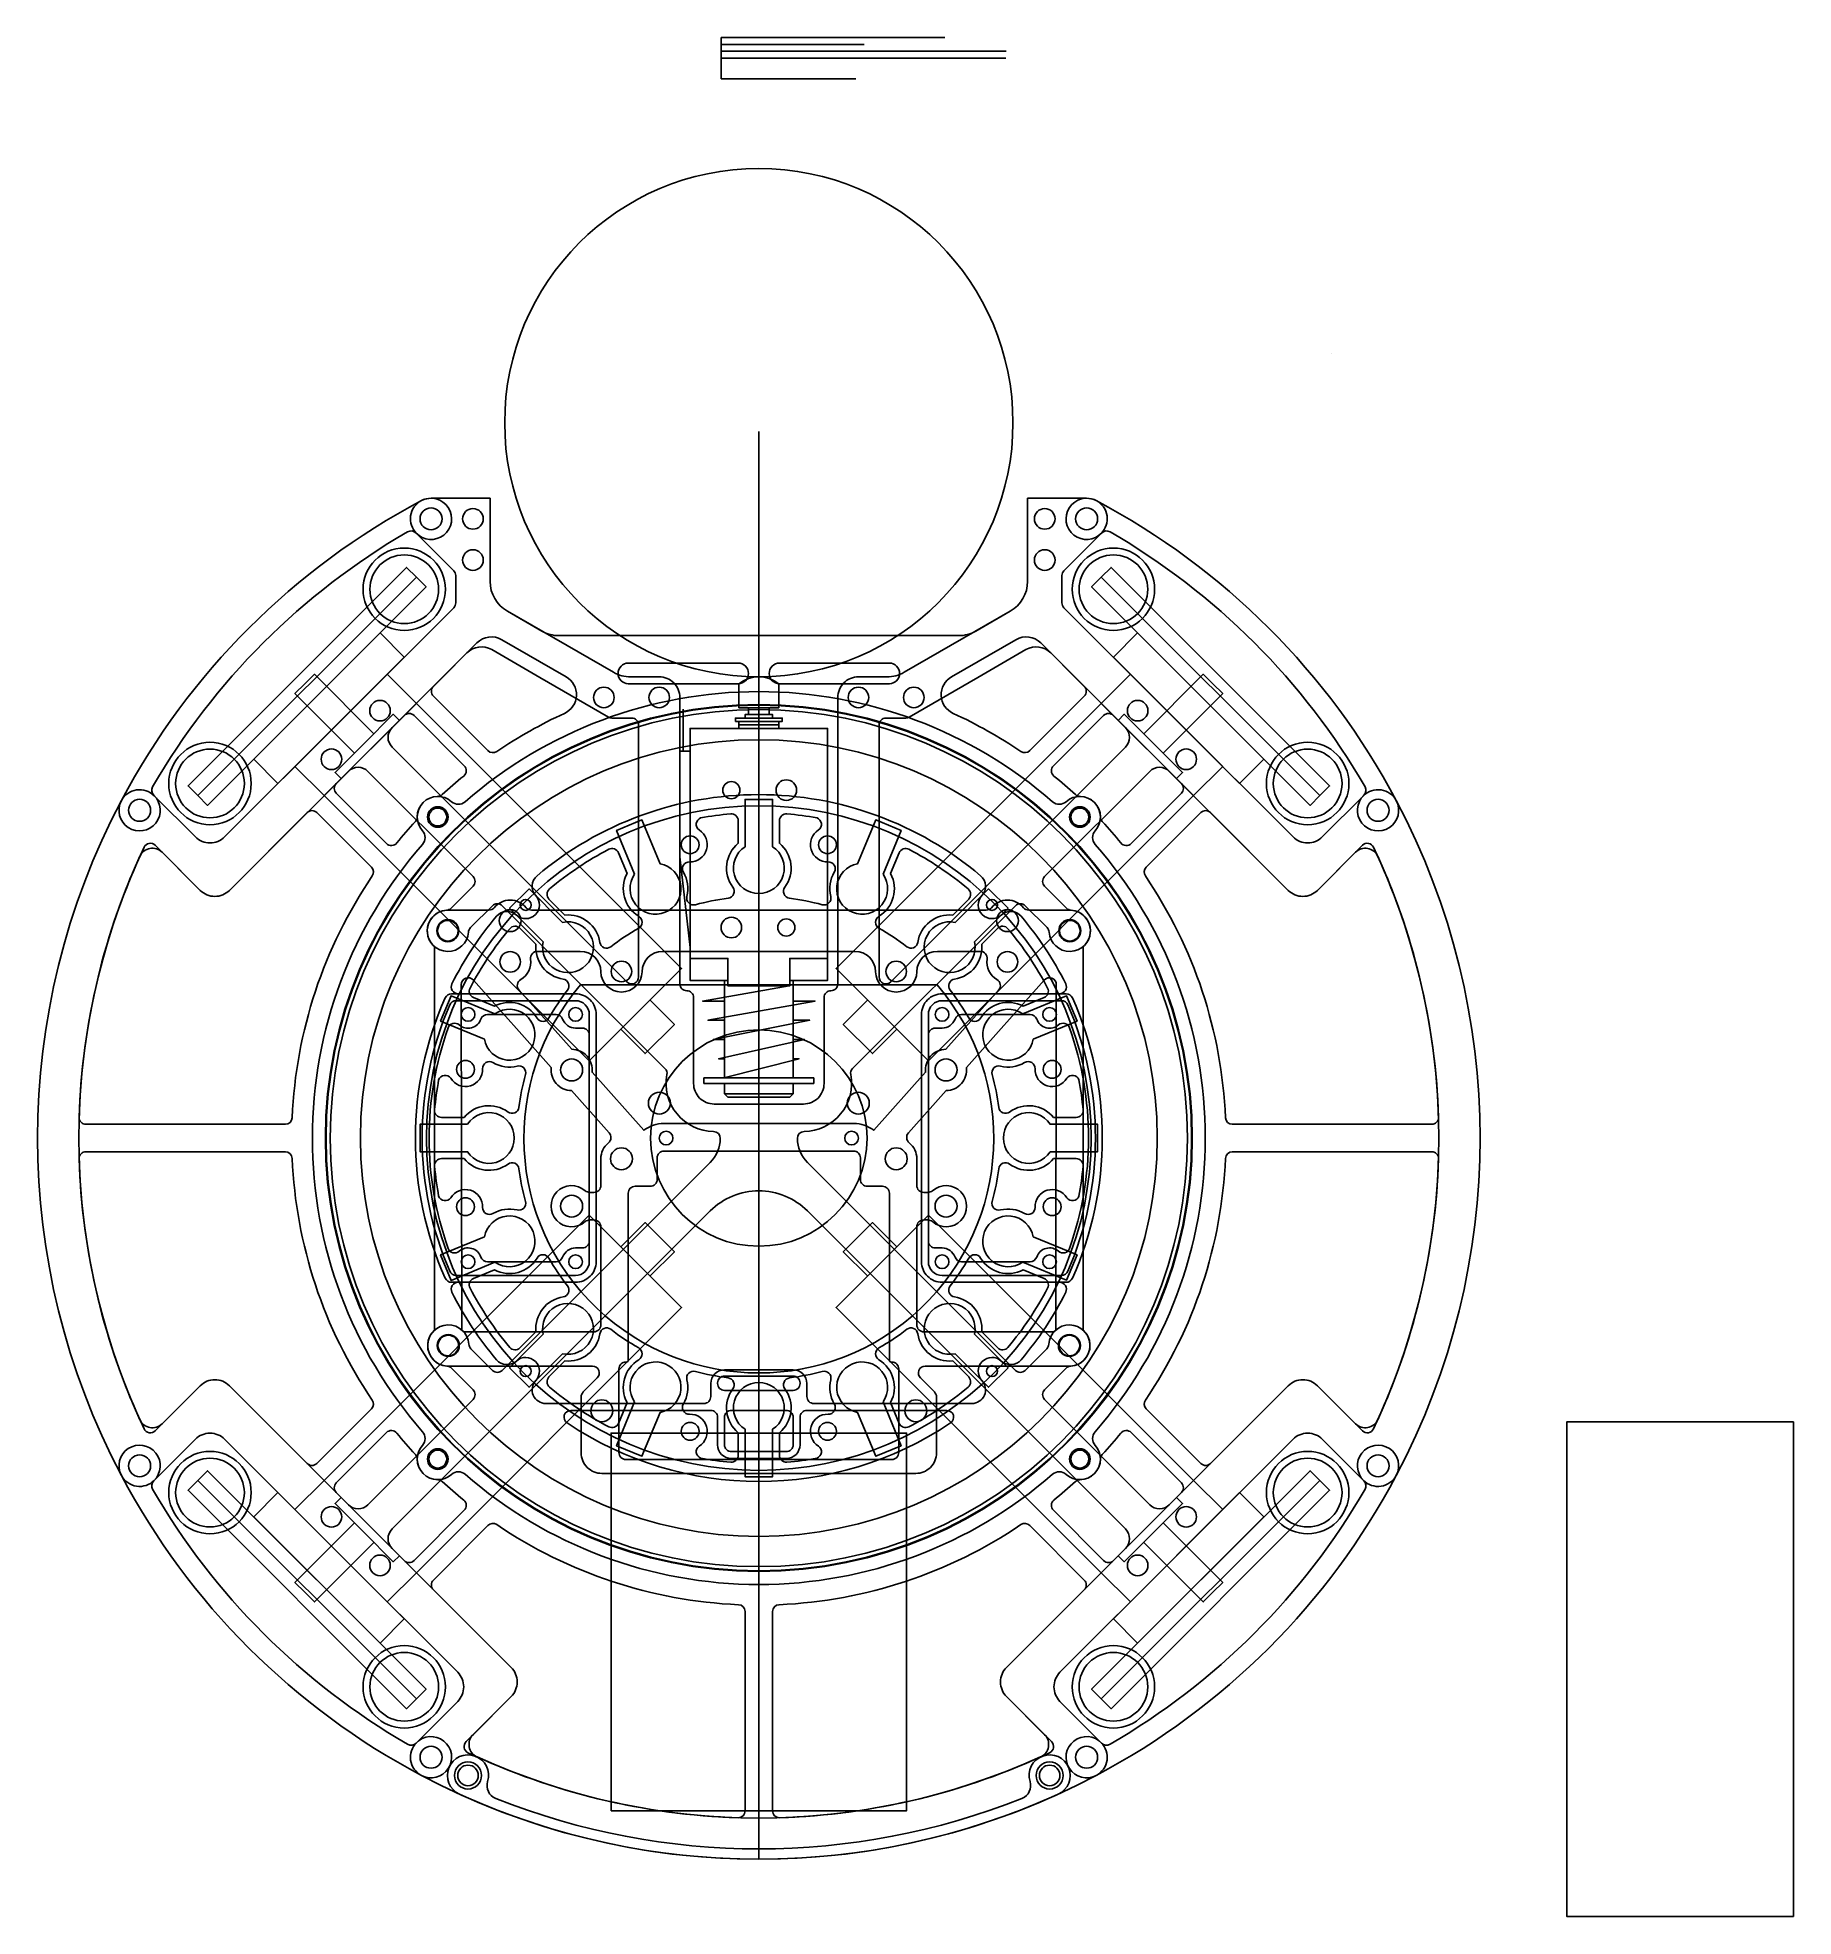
# Model space of a CAD drawing. Header units: inches. Extents: x 0 to 256, y -8 to 265.
import ezdxf

# ---------------------------------------------------------------- set-up
doc = ezdxf.new("R2010")
doc.units = ezdxf.units.IN
doc.header["$MEASUREMENT"] = 0
for name, color, linetype in [('2段目', 200, 'Continuous'), ('3段目', 1, 'Continuous'), ('omni wheel', 4, 'Continuous'), ('カバー', 6, 'Continuous'), ('キッカー', 2, 'Continuous'), ('バッテリー', 1, 'Continuous'), ('ボール', 60, 'Continuous'), ('ボールセンサ', 30, 'Continuous'), ('モーター', 1, 'Continuous'), ('ラインセンサカバー', 2, 'Continuous'), ('穴', 3, 'Continuous')]:
    doc.layers.add(name, color=color, linetype=linetype)

msp = doc.modelspace()

# ---------------------------------------------------------------- linework, layer by layer
for p, q in [((99.51, 264.22), (99.51, 265.22)), ((99.51, 265.22), (132.08, 265.22)), ((99.51, 263.22), (99.51, 264.22)), ((99.51, 264.22), (120.34, 264.22)), ((99.51, 262.22), (99.51, 263.22)), ((99.51, 263.22), (140.99, 263.22)), ((99.51, 262.22), (140.98, 262.22)), ((99.51, 262.22), (99.51, 259.22)), ((99.51, 259.22), (119.14, 259.22)), ((105, 20), (105, 207.86)), ((105, 0), (105, 20))]:
    msp.add_line(p, q)
for points in [[(188.39, 219.18), (188.39, 219.18)], [(79.55, 175.28), (79.55, 175.28)], [(127, 172.65), (127, 172.65)]]:
    msp.add_lwpolyline(points, close=True)
for points in [[(55.87, 12.2, -0.504614), (55.16, 16.97), (61.16, 22.98, 0.414214), (61.16, 27.22), (44.19, 44.19), (27.22, 61.16, 0.414214), (22.98, 61.16), (16.97, 55.16, -0.504614), (12.2, 55.87, -0.248358), (12.2, 154.13, -0.504614), (16.97, 154.84), (22.98, 148.84, 0.414214), (27.22, 148.84), (44.19, 165.81), (60.59, 182.21, 0.198912), (60.88, 182.92), (60.88, 186.89, 0.198912), (60.59, 187.6), (55.16, 193.03, -0.504614), (55.87, 197.8), (55.87, 197.8, -0.122321), (57.28, 198.15), (65.88, 198.15), (65.88, 186.04, 0.268352), (68.39, 181.71), (73.41, 178.81, 0.131271), (75.91, 178.15), (134.09, 178.15, 0.131271), (136.59, 178.81), (141.61, 181.71, 0.268352), (144.12, 186.04), (144.12, 198.15), (152.72, 198.15, -0.122321), (154.13, 197.8), (154.13, 197.8, -0.504614), (154.84, 193.03), (149.41, 187.6, 0.198912), (149.12, 186.89), (149.12, 182.92, 0.198912), (149.41, 182.21), (165.81, 165.81), (182.78, 148.84, 0.414214), (187.02, 148.84), (193.03, 154.84, -0.504614), (197.8, 154.13, -0.248358), (197.8, 55.87, -0.504614), (193.03, 55.16), (187.02, 61.16, 0.414214), (182.78, 61.16), (165.81, 44.19), (148.84, 27.22, 0.414214), (148.84, 22.98), (154.84, 16.97, -0.504614), (154.13, 12.2, -0.248358), (55.87, 12.2)], [(86, 171.15), (102, 171.15, 0.414214), (103.5, 172.65), (103.5, 172.65, 0.414214), (102, 174.15), (86, 174.15, 0.414214), (84.5, 172.65), (84.5, 172.65, 0.414214), (86, 171.15)], [(124, 171.15), (108, 171.15, -0.414214), (106.5, 172.65), (106.5, 172.65, -0.414214), (108, 174.15), (124, 174.15, -0.414214), (125.5, 172.65), (125.5, 172.65, -0.414214), (124, 171.15)]]:
    msp.add_lwpolyline(points, format="xyb")
for points in [[(65.57, 161.4), (57.62, 169.35, -0.414214), (57.62, 170.76), (63.95, 177.09, -0.339036), (67.57, 177.56), (76.95, 172.16, -0.609794), (76.71, 166.83, 0.0417), (66.84, 161.28, -0.359722)], [(144.43, 161.4), (152.38, 169.35, 0.414214), (152.38, 170.76), (146.05, 177.09, 0.339036), (142.43, 177.56), (133.05, 172.16, 0.609794), (133.29, 166.83, -0.0417), (143.16, 161.28, 0.359722)], [(55, 151.08, 0.015213), (52.29, 147.96, -0.444308), (50.8, 147.88), (43.48, 155.2, -0.414214), (43.48, 156.62), (53.38, 166.52, -0.414214), (54.8, 166.52), (62.12, 159.2, -0.444308), (62.04, 157.71, 0.015213), (58.92, 155, -0.187032), (58.25, 154.74, 0.411277), (55.26, 151.75, -0.187032)], [(155, 151.08, -0.015213), (157.71, 147.96, 0.444308), (159.2, 147.88), (166.52, 155.2, 0.414214), (166.52, 156.62), (156.62, 166.52, 0.414214), (155.2, 166.52), (147.88, 159.2, 0.444308), (147.96, 157.71, -0.015213), (151.08, 155, 0.187032), (151.75, 154.74, -0.411277), (154.74, 151.75, 0.187032)], [(15.51, 147.34, 0.103198), (6.05, 108.03, 0.42321), (7.05, 107), (36.07, 107, 0.401532), (37.06, 107.96, -0.138972), (48.72, 143.16, 0.359722), (48.6, 144.43), (40.65, 152.38, 0.414214), (39.24, 152.38), (27.93, 141.06, -0.414214), (23.68, 141.06), (17.12, 147.62, 0.518783)], [(194.49, 147.34, -0.103198), (203.95, 108.03, -0.42321), (202.95, 107), (173.93, 107, -0.401532), (172.94, 107.96, 0.138972), (161.28, 143.16, -0.359722), (161.4, 144.43), (169.35, 152.38, -0.414214), (170.76, 152.38), (182.07, 141.06, 0.414214), (186.32, 141.06), (192.88, 147.62, -0.518783)], [(15.51, 62.66, -0.103198), (6.05, 101.97, -0.42321), (7.05, 103), (36.07, 103, -0.401532), (37.06, 102.04, 0.138972), (48.72, 66.84, -0.359722), (48.6, 65.57), (40.65, 57.62, -0.414214), (39.24, 57.62), (27.93, 68.94, 0.414214), (23.68, 68.94), (17.12, 62.38, -0.518783)], [(194.49, 62.66, 0.103198), (203.95, 101.97, 0.42321), (202.95, 103), (173.93, 103, 0.401532), (172.94, 102.04, -0.138972), (161.28, 66.84, 0.359722), (161.4, 65.57), (169.35, 57.62, 0.414214), (170.76, 57.62), (182.07, 68.94, -0.414214), (186.32, 68.94), (192.88, 62.38, 0.518783)], [(55, 58.92, -0.015213), (52.29, 62.04, 0.444308), (50.8, 62.12), (43.48, 54.8, 0.414214), (43.48, 53.38), (53.38, 43.48, 0.414214), (54.8, 43.48), (62.12, 50.8, 0.444308), (62.04, 52.29, -0.015213), (58.92, 55, 0.187032), (58.25, 55.26, -0.411277), (55.26, 58.25, 0.187032)], [(155, 58.92, 0.015213), (157.71, 62.04, -0.444308), (159.2, 62.12), (166.52, 54.8, -0.414214), (166.52, 53.38), (156.62, 43.48, -0.414214), (155.2, 43.48), (147.88, 50.8, -0.444308), (147.96, 52.29, 0.015213), (151.08, 55, -0.187032), (151.75, 55.26, 0.411277), (154.74, 58.25, -0.187032)], [(62.66, 15.51, 0.103198), (101.97, 6.05, 0.42321), (103, 7.05), (103, 36.07, 0.401532), (102.04, 37.06, -0.138972), (66.84, 48.72, 0.359722), (65.57, 48.6), (57.62, 40.65, 0.414214), (57.62, 39.24), (68.94, 27.93, -0.414214), (68.94, 23.68), (62.38, 17.12, 0.518783)], [(147.34, 15.51, -0.103198), (108.03, 6.05, -0.42321), (107, 7.05), (107, 36.07, -0.401532), (107.96, 37.06, 0.138972), (143.16, 48.72, -0.359722), (144.43, 48.6), (152.38, 40.65, -0.414214), (152.38, 39.24), (141.06, 27.93, 0.414214), (141.06, 23.68), (147.62, 17.12, -0.518783)]]:
    msp.add_lwpolyline(points, format="xyb", close=True)
msp.add_circle((105, 105), 63)
at = {"layer": '2段目'}
for points in [[(60.88, 198.15), (57.28, 198.15, 0.122321), (55.87, 197.8), (55.87, 197.8, 0.504614), (55.16, 193.03), (60.59, 187.6, -0.198912), (60.88, 186.89), (60.88, 182.92, -0.198912), (60.59, 182.21), (44.19, 165.81), (27.22, 148.84, -0.414214), (22.98, 148.84), (16.97, 154.84, 0.504614), (12.2, 154.13, 0.248358), (12.2, 55.87, 0.504614), (16.97, 55.16), (22.98, 61.16, -0.414214), (27.22, 61.16), (44.19, 44.19), (61.16, 27.22, -0.414214), (61.16, 22.98), (55.16, 16.97, 0.504614), (55.87, 12.2, 0.248358), (154.13, 12.2, 0.504614), (154.84, 16.97), (148.84, 22.98, -0.414214), (148.84, 27.22), (165.81, 44.19), (182.78, 61.16, -0.414214), (187.02, 61.16), (193.03, 55.16, 0.504614), (197.8, 55.87, 0.248358), (197.8, 154.13, 0.504614), (193.03, 154.84), (187.02, 148.84, -0.414214), (182.78, 148.84), (165.81, 165.81), (149.41, 182.21, -0.198912), (149.12, 182.92), (149.12, 186.89, -0.198912), (149.41, 187.6), (154.84, 193.03, 0.504614), (154.13, 197.8), (154.13, 197.8, 0.122321), (152.72, 198.15), (144.12, 198.15), (144.12, 186.04, -0.268352), (141.61, 181.71), (126.16, 172.81, -0.131271), (123.66, 172.15), (119.5, 172.15, 0.414214), (116.5, 169.15), (116.5, 127.45, -0.414214), (115.5, 126.45), (115.5, 126.45, 0.414214), (114.5, 125.45), (114.5, 112.95, -0.414214), (111.5, 109.95), (109.5, 109.95), (100.5, 109.95), (98.5, 109.95, -0.414214), (95.5, 112.95), (95.5, 125.45, 0.414214), (94.5, 126.45), (94.5, 126.45, -0.414214), (93.5, 127.45), (93.5, 169.15, 0.414214), (90.5, 172.15), (86.34, 172.15, -0.131271), (83.84, 172.81), (68.39, 181.71, -0.268352), (65.88, 186.04), (65.88, 198.15)], [(85.79, 127.74), (51.61, 161.92, -0.414214), (51.61, 164.75), (62.49, 175.63, -0.339454), (66.11, 176.11), (73.12, 172.06), (83.13, 166.28, 0.131652), (83.63, 166.15), (86.5, 166.15, -0.414214), (87.5, 165.15), (87.5, 128.45, -0.668179)], [(124.21, 127.74), (158.39, 161.92, 0.414214), (158.39, 164.75), (147.51, 175.63, 0.339454), (143.89, 176.11), (136.88, 172.06), (126.87, 166.28, -0.131652), (126.37, 166.15), (123.5, 166.15, 0.414214), (122.5, 165.15), (122.5, 128.45, 0.668179)], [(63.4, 68.35), (60.24, 71.51, 0.182676), (59.6, 71.8, -2.21525), (62.78, 74.98, 0.182676), (63.07, 74.33), (66.23, 71.18, 0.414214), (67.64, 71.18), (97.93, 101.46, 0.195579), (99.39, 104.94, 0.414057), (98.41, 105.95, -0.465237), (91.62, 114.23, 0.247309), (91.34, 115.12), (67.63, 138.83, 0.414214), (66.22, 138.83), (63.02, 135.63, 0.182676), (62.73, 134.99, -2.21525), (59.54, 138.17, 0.182676), (60.19, 138.46), (63.39, 141.66, 0.414214), (63.39, 143.08), (48.08, 158.39, 0.414214), (45.25, 158.39), (27.93, 141.06, -0.414214), (23.68, 141.06), (18.13, 146.61, 0.523448), (14.9, 146.02, 0.216949), (14.9, 63.98, 0.523448), (18.13, 63.39), (23.68, 68.94, -0.414214), (27.93, 68.94), (45.25, 51.61, 0.414214), (48.08, 51.61), (63.4, 66.94, 0.414214)], [(146.6, 68.35), (149.76, 71.51, -0.182676), (150.4, 71.8, 2.21525), (147.22, 74.98, -0.182676), (146.93, 74.33), (143.77, 71.18, -0.414214), (142.36, 71.18), (112.07, 101.46, -0.195579), (110.61, 104.94, -0.414057), (111.59, 105.95, 0.465237), (118.38, 114.23, -0.247309), (118.66, 115.12), (142.37, 138.83, -0.414214), (143.78, 138.83), (146.98, 135.63, -0.182676), (147.27, 134.99, 2.21525), (150.46, 138.17, -0.182676), (149.81, 138.46), (146.61, 141.66, -0.414214), (146.61, 143.08), (161.92, 158.39, -0.414214), (164.75, 158.39), (182.07, 141.06, 0.414214), (186.32, 141.06), (191.87, 146.61, -0.523448), (195.1, 146.02, -0.216949), (195.1, 63.98, -0.523448), (191.87, 63.39), (186.32, 68.94, 0.414214), (182.07, 68.94), (164.75, 51.61, -0.414214), (161.92, 51.61), (146.6, 66.94, -0.414214)], [(158.39, 48.08), (112.07, 94.39, 0.414214), (97.93, 94.39), (51.61, 48.08, 0.414214), (51.61, 45.25), (68.94, 27.93, -0.414214), (68.94, 23.68), (63.39, 18.13, 0.523448), (63.98, 14.9, 0.216949), (146.02, 14.9, 0.523448), (146.61, 18.13), (141.06, 23.68, -0.414214), (141.06, 27.93), (158.39, 45.25, 0.414214)]]:
    msp.add_lwpolyline(points, format="xyb", close=True, dxfattribs=at)
at = {"layer": '3段目'}
for points in [[(143.52, 138.54, 0.474624), (138.88, 138.54, -0.225269), (138.1, 138.18), (71.9, 138.18, -0.225269), (71.12, 138.54, 0.474624), (66.48, 138.54, -0.225269), (65.7, 138.18), (59.73, 138.18, 0.697483), (57.79, 132.89), (57.79, 77.03, 0.6885), (59.79, 71.79), (80.78, 71.79, -0.668179), (81.48, 70.08), (79.43, 68.03, 0.198912), (79.14, 67.32), (79.14, 59.17, 0.414214), (82.14, 56.17), (105, 56.17), (127.86, 56.17, 0.414214), (130.86, 59.17), (130.86, 67.32, 0.198912), (130.57, 68.03), (128.52, 70.08, -0.668179), (129.22, 71.79), (150.21, 71.79, 0.6885), (152.21, 77.03), (152.21, 132.89, 0.69748), (150.27, 138.18), (144.3, 138.18, -0.225269)], [(70.33, 128.07, 0.300901), (71.77, 131.04, -0.453632), (72.76, 132.18), (79, 132.18, -0.410454), (82, 129.22, 0.98723), (88, 129.22, -0.410454), (91, 132.18), (119, 132.18, -0.410454), (122, 129.22, 0.98723), (128, 129.22, -0.410454), (131, 132.18), (137.24, 132.18, -0.453632), (138.23, 131.04, 0.300903), (139.67, 128.07, -0.471804), (139.91, 126.54), (132.24, 117.92, 0.447214), (129.27, 114.58), (121.76, 106.14, 0.160149), (118.8, 107.11), (105.08, 107.11), (91.2, 107.11, 0.160149), (88.24, 106.14), (80.73, 114.58, 0.447214), (77.76, 117.92), (70.09, 126.54, -0.471802)]]:
    msp.add_lwpolyline(points, format="xyb", close=True, dxfattribs=at)
for points in [[(67.31, 132.18), (67.31, 132.18)], [(142.7, 132.18), (142.7, 132.18)]]:
    msp.add_lwpolyline(points, close=True, dxfattribs=at)
for points in [[(82, 98.08, -0.414214), (81, 97.08), (80.39, 97.08, -0.182676), (79.73, 97.33, 2.21525), (79.73, 92.83, -0.182676), (80.39, 93.08), (81, 93.08, -0.414214), (82, 92.08), (82, 77.79, -0.414214), (81, 76.79), (62.02, 76.79, 0.028297), (61.78, 77.03), (61.69, 127.33, -0.690214), (63.44, 128), (74.77, 115.26, 0.447214), (77.74, 111.92), (83.23, 105.75, -0.42751), (83.11, 104.31, 0.226005), (82, 101.98), (82, 98.08)], [(128, 98.08, 0.414214), (129, 97.08), (129.61, 97.08, 0.182676), (130.27, 97.33, -2.21525), (130.27, 92.83, 0.182676), (129.61, 93.08), (129, 93.08, 0.414214), (128, 92.08), (128, 77.79, 0.414214), (129, 76.79), (147.98, 76.79, -0.028297), (148.22, 77.03), (148.31, 127.33, 0.690214), (146.56, 128), (135.23, 115.26, -0.447214), (132.26, 111.92), (126.77, 105.75, 0.42751), (126.89, 104.31, -0.226005), (128, 101.98), (128, 98.08)], [(123, 97.98, -0.414221), (124, 96.98), (124, 72.64, 0.41422), (124.25, 72.39), (124.37, 72.39, -0.414214), (125.37, 71.39), (125.37, 59.2, -0.414214), (124.37, 58.2), (85.63, 58.2, -0.414214), (84.63, 59.2), (84.63, 71.39, -0.414214), (85.63, 72.39), (85.75, 72.39, 0.414214), (86, 72.64), (86, 96.98, -0.414214), (87, 97.98), (89.2, 97.98, 0.414214), (90.2, 98.98), (90.2, 102.11, -0.414214), (91.2, 103.11), (118.79, 103.11, -0.414214), (119.79, 102.11), (119.79, 98.98, 0.414215), (120.79, 97.98), (123, 97.98)]]:
    msp.add_lwpolyline(points, format="xyb", dxfattribs=at)
for centre, radius in [((59.73, 135.18), 1.6), ((68.8, 136.65), 1.6), ((141.2, 136.65), 1.6), ((150.27, 135.18), 1.6), ((68.8, 130.65), 1.5), ((141.2, 130.65), 1.5), ((85, 129.25), 1.5), ((125, 129.25), 1.5), ((77.75, 114.92), 1.6), ((132.25, 114.92), 1.6), ((90.52, 110.08), 1.6), ((119.48, 110.08), 1.6), ((85, 101.98), 1.6), ((125, 101.98), 1.6), ((77.75, 95.08), 1.6), ((132.25, 95.08), 1.6), ((59.79, 74.79), 1.6), ((150.21, 74.79), 1.6), ((82.14, 65.29), 1.6), ((127.86, 65.29), 1.6)]:
    msp.add_circle(centre, radius, dxfattribs=at)
at = {"layer": 'omni wheel'}
for p, q in [((23.33, 154.85), (55.15, 186.67)), ((186.67, 154.85), (154.85, 186.67)), ((23.33, 55.15), (55.15, 23.33)), ((186.67, 55.15), (154.85, 23.33))]:
    msp.add_line(p, q, dxfattribs=at)
for points in [[(23.33, 154.85), (21.91, 156.27), (53.73, 188.09), (55.15, 186.67), (56.56, 185.26), (24.74, 153.44)], [(186.67, 154.85), (188.09, 156.27), (156.27, 188.09), (154.85, 186.67), (153.44, 185.26), (185.26, 153.44)], [(53.38, 175), (35, 156.62), (31.46, 160.15), (49.85, 178.54)], [(156.62, 175), (175, 156.62), (178.54, 160.15), (160.15, 178.54)], [(23.33, 55.15), (21.91, 53.73), (53.73, 21.91), (55.15, 23.33), (56.56, 24.74), (24.74, 56.56)], [(186.67, 55.15), (188.09, 53.73), (156.27, 21.91), (154.85, 23.33), (153.44, 24.74), (185.26, 56.56)], [(53.38, 35), (35, 53.38), (31.46, 49.85), (49.85, 31.46)], [(156.62, 35), (175, 53.38), (178.54, 49.85), (160.15, 31.46)]]:
    msp.add_lwpolyline(points, close=True, dxfattribs=at)
for centre, radius in [((53.38, 184.9), 6), ((53.38, 184.9), 5), ((156.62, 184.9), 6), ((156.62, 184.9), 5), ((25.1, 156.62), 6), ((25.1, 156.62), 5), ((184.9, 156.62), 6), ((184.9, 156.62), 5), ((25.1, 53.38), 6), ((25.1, 53.38), 5), ((184.9, 53.38), 6), ((184.9, 53.38), 5), ((53.38, 25.1), 6), ((53.38, 25.1), 5), ((156.62, 25.1), 6), ((156.62, 25.1), 5)]:
    msp.add_circle(centre, radius, dxfattribs=at)
at = {"layer": 'カバー'}
for points in [[(55.87, 197.8, 0.150385), (12.2, 154.13, 2.015193), (16.92, 154.9, -0.347349), (16.74, 156.13, -0.130926), (53.87, 193.26, -0.347349), (55.1, 193.08, 2.015193)], [(154.13, 197.8, -0.150385), (197.8, 154.13, -2.015193), (193.08, 154.9, 0.347349), (193.26, 156.13, 0.130926), (156.13, 193.26, 0.347349), (154.9, 193.08, -2.015193)], [(55.87, 12.2, -0.150385), (12.2, 55.87, -2.015193), (16.92, 55.1, 0.347349), (16.74, 53.87, 0.130926), (53.87, 16.74, 0.347349), (55.1, 16.92, -2.015193)], [(154.13, 12.2, 0.150385), (197.8, 55.87, 2.015193), (193.08, 55.1, -0.347349), (193.26, 53.87, -0.130926), (156.13, 16.74, -0.347349), (154.9, 16.92, 2.015193)], [(65.52, 11.31, 0.392215), (66.69, 8.85, 0.191871), (143.31, 8.85, 0.392215), (144.48, 11.31, -2.216345), (148.58, 9.47, -0.217346), (61.42, 9.47, -2.216345)]]:
    msp.add_lwpolyline(points, format="xyb", close=True, dxfattribs=at)
for centre in [(62.66, 12.2), (147.34, 12.2)]:
    msp.add_circle(centre, 1.98, dxfattribs=at)
at = {"layer": 'キッカー', "ltscale": 0.5}
for p, q in [((94, 167.46), (94, 161.35)), ((103.5, 166.65), (103.5, 167.65)), ((106.5, 166.65), (106.5, 167.65)), ((101.59, 166.15), (108.41, 166.15)), ((102.1, 164.65), (102.1, 165.15)), ((100, 127.95), (100, 113.75)), ((110, 111.45), (110, 112.95))]:
    msp.add_line(p, q, dxfattribs=at)
at = {"layer": 'キッカー'}
msp.add_line((115, 132.75), (115, 156.4), dxfattribs=at)
at = {"layer": 'キッカー', "ltscale": 0.5}
msp.add_lwpolyline([(102.1, 167.65), (107.9, 167.65), (107.9, 171.15, 0.344828), (102.1, 171.15)], format="xyb", close=True, dxfattribs=at)
for points in [[(109.5, 127.95), (115, 127.95), (115, 164.65), (95, 164.65), (95, 127.95), (100.5, 127.95)], [(102.1, 165.65), (102.1, 165.15), (107.9, 165.15)], [(103, 166.15), (103, 166.65), (107, 166.65), (107, 166.15)], [(107.9, 164.65), (107.9, 165.15), (107.9, 165.65)], [(95, 161.35), (93.5, 161.35), (93.5, 145.92), (95, 132.75)], [(115, 131.15), (109.5, 131.15), (109.5, 127.15), (100.5, 127.15), (100.5, 131.15), (95, 131.15)], [(110, 123.75), (110, 127.95), (110, 113.75)]]:
    msp.add_lwpolyline(points, dxfattribs=at)
for points in [[(101.59, 165.65), (101.59, 166.15), (108.41, 166.15), (108.41, 165.65)], [(97, 113.75), (113, 113.75), (113, 112.95), (97, 112.95)]]:
    msp.add_lwpolyline(points, close=True, dxfattribs=at)
at = {"layer": 'キッカー'}
for points in [[(96.82, 124.95), (100, 124.95), (96.82, 124.95), (109.42, 127.15)], [(100, 122.15), (97.59, 122.15), (113.18, 124.95), (110, 124.95)], [(100, 119.35), (98.36, 119.35), (112.41, 122.15), (110, 122.15)], [(100, 116.55), (99.13, 116.55), (111.64, 119.35), (110, 119.35)], [(99.9, 113.75), (110.87, 116.55), (110, 116.55), (110.87, 116.55)], [(100, 112.95), (100, 111.45), (110, 111.45), (109.5, 110.95), (100.5, 110.95), (100, 111.45)]]:
    msp.add_lwpolyline(points, dxfattribs=at)
for centre in [(82.44, 169.15), (127.56, 169.15), (109, 155.65), (101, 135.65)]:
    msp.add_circle(centre, 1.5, dxfattribs=at)
at = {"layer": 'キッカー', "ltscale": 0.5}
for centre in [(101, 155.65), (109, 135.65)]:
    msp.add_circle(centre, 1.25, dxfattribs=at)
at = {"layer": 'バッテリー'}
msp.add_lwpolyline([(255.62, -8.33), (222.62, -8.33), (222.62, 63.67), (255.62, 63.67), (255.62, -8.33)], dxfattribs=at)
msp.add_lwpolyline([(83.5, 7.05), (126.5, 7.05), (126.5, 62.05), (83.5, 62.05)], close=True, dxfattribs=at)
at = {"layer": 'ボール'}
msp.add_circle((105, 209.15), 37, dxfattribs=at)
at = {"layer": 'ボールセンサ'}
for points in [[(107, 147.41), (107, 154.31), (103, 154.31), (103, 147.41, 3.406438)], [(86.92, 143.41), (84.28, 149.79), (87.98, 151.32), (90.62, 144.94, -3.406438)], [(96.29, 149.85, -0.774858), (94.91, 145.21, 0.593445), (94.01, 143.7, -0.19651), (94.53, 140.18, 0.57193), (95.76, 138.97, -0.034617), (100.54, 139.92, 0.57193), (101.21, 141.51, -0.397368), (102, 147.91), (102, 151.2, 0.439742), (100.91, 152.2, 0.023367), (96.53, 151.61, 0.58577)], [(113.71, 149.85, 0.774858), (115.09, 145.21, -0.593445), (115.99, 143.7, 0.19651), (115.47, 140.18, -0.57193), (114.24, 138.97, 0.034617), (109.46, 139.92, -0.57193), (108.79, 141.51, 0.397368), (108, 147.91), (108, 151.2, -0.439742), (109.09, 152.2, -0.023367), (113.47, 151.61, -0.58577)], [(123.08, 143.41), (125.72, 149.79), (122.02, 151.32), (119.38, 144.94, 3.406438)], [(87.53, 137.28, -0.397368), (85.81, 143.5), (84.55, 146.54, 0.439742), (83.16, 147.04, 0.055053), (74.52, 141.26, 0.439742), (74.45, 139.79), (76.78, 137.46, -0.397368), (81.86, 133.49, 0.57193), (83.46, 132.85, -0.034627), (87.51, 135.56, 0.57193)], [(122.47, 137.28, 0.397368), (124.19, 143.5), (125.45, 146.54, -0.439742), (126.84, 147.04, -0.055053), (135.48, 141.26, -0.439742), (135.55, 139.79), (133.22, 137.46, 0.397368), (128.14, 133.49, -0.57193), (126.54, 132.85, 0.034627), (122.49, 135.56, -0.57193)], [(73.6, 133.57), (68.72, 138.45), (71.55, 141.28), (76.43, 136.4, -3.406438)], [(133.57, 136.4), (138.45, 141.28), (141.28, 138.45), (136.4, 133.57, -3.406438)], [(72.72, 122.47, 0.397368), (66.5, 124.19), (63.46, 125.45, -0.439742), (62.96, 126.84, -0.055053), (68.74, 135.48, -0.439742), (70.21, 135.55), (72.54, 133.22, 0.397368), (76.51, 128.14, -0.57193), (77.15, 126.54, 0.034627), (74.44, 122.49, -0.57193)], [(137.28, 122.47, -0.397368), (143.5, 124.19), (146.54, 125.45, 0.439742), (147.04, 126.84, 0.055053), (141.26, 135.48, 0.439742), (139.79, 135.55), (137.46, 133.22, -0.397368), (133.49, 128.14, 0.57193), (132.85, 126.54, -0.034627), (135.56, 122.49, 0.57193)], [(130.94, 127.29), (79.06, 127.29, 2.177739)], [(66.59, 123.08), (60.21, 125.72), (58.68, 122.02), (65.06, 119.38, 3.406438)], [(143.41, 123.08), (149.79, 125.72), (151.32, 122.02), (144.94, 119.38, -3.406438)], [(60.15, 113.71, 0.774858), (64.79, 115.09, -0.593445), (66.3, 115.99, 0.19651), (69.82, 115.47, -0.57193), (71.03, 114.24, 0.034617), (70.08, 109.46, -0.57193), (68.49, 108.79, 0.397368), (62.09, 108), (58.8, 108, -0.439742), (57.8, 109.09, -0.023367), (58.39, 113.47, -0.58577)], [(149.85, 113.71, -0.774858), (145.21, 115.09, 0.593445), (143.7, 115.99, -0.19651), (140.18, 115.47, 0.57193), (138.97, 114.24, -0.034617), (139.92, 109.46, 0.57193), (141.51, 108.79, -0.397368), (147.91, 108), (151.2, 108, 0.439742), (152.2, 109.09, 0.023367), (151.61, 113.47, 0.58577)], [(62.59, 107), (55.69, 107), (55.69, 103), (62.59, 103, 3.406438)], [(147.41, 103), (154.31, 103), (154.31, 107), (147.41, 107, 3.406438)], [(60.15, 96.29, -0.774858), (64.79, 94.91, 0.593445), (66.3, 94.01, -0.19651), (69.82, 94.53, 0.57193), (71.03, 95.76, -0.034617), (70.08, 100.54, 0.57193), (68.49, 101.21, -0.397368), (62.09, 102), (58.8, 102, 0.439742), (57.8, 100.91, 0.023367), (58.39, 96.53, 0.58577)], [(149.85, 96.29, 0.774858), (145.21, 94.91, -0.593445), (143.7, 94.01, 0.19651), (140.18, 94.53, -0.57193), (138.97, 95.76, 0.034617), (139.92, 100.54, -0.57193), (141.51, 101.21, 0.397368), (147.91, 102), (151.2, 102, -0.439742), (152.2, 100.91, -0.023367), (151.61, 96.53, -0.58577)], [(66.59, 86.92), (60.21, 84.28), (58.68, 87.98), (65.06, 90.62, -3.406438)], [(143.41, 86.92), (149.79, 84.29), (151.32, 87.98), (144.94, 90.62, 3.406438)], [(72.72, 87.53, -0.397368), (66.5, 85.81), (63.46, 84.55, 0.439742), (62.96, 83.16, 0.055053), (68.74, 74.52, 0.439742), (70.21, 74.45), (72.54, 76.78, -0.397368), (76.51, 81.86, 0.57193), (77.15, 83.46, -0.034627), (74.44, 87.51, 0.57193)], [(137.28, 87.53, 0.397368), (143.5, 85.81), (146.54, 84.55, -0.439742), (147.04, 83.16, -0.055053), (141.26, 74.52, -0.439742), (139.79, 74.45), (137.46, 76.78, 0.397368), (133.49, 81.86, -0.57193), (132.85, 83.46, 0.034627), (135.56, 87.51, -0.57193)], [(76.43, 73.6), (71.55, 68.72), (68.72, 71.55), (73.6, 76.43, -3.406438)], [(136.4, 76.43), (141.28, 71.55), (138.45, 68.72), (133.57, 73.6, -3.406438)], [(87.53, 72.72, 0.397368), (85.81, 66.5), (84.55, 63.46, -0.439742), (83.16, 62.96, -0.055053), (74.52, 68.74, -0.439742), (74.45, 70.21), (76.78, 72.54, 0.397368), (81.86, 76.51, -0.57193), (83.46, 77.15, 0.034627), (87.51, 74.44, -0.57193)], [(122.47, 72.72, -0.397368), (124.19, 66.5), (125.45, 63.46, 0.439742), (126.84, 62.96, 0.055053), (135.48, 68.74, 0.439742), (135.55, 70.21), (133.22, 72.54, -0.397368), (128.14, 76.51, 0.57193), (126.54, 77.15, -0.034627), (122.49, 74.44, 0.57193)], [(86.92, 66.59), (84.28, 60.21), (87.98, 58.68), (90.62, 65.06, 3.406438)], [(123.08, 66.59), (125.72, 60.21), (122.02, 58.68), (119.38, 65.06, -3.406438)], [(96.29, 60.15, 0.774858), (94.91, 64.79, -0.593445), (94.01, 66.3, 0.19651), (94.53, 69.82, -0.57193), (95.76, 71.03, 0.034617), (100.54, 70.08, -0.57193), (101.21, 68.49, 0.397368), (102, 62.09), (102, 58.8, -0.439742), (100.91, 57.8, -0.023367), (96.53, 58.39, -0.58577)], [(103, 62.59), (103, 55.69), (107, 55.69), (107, 62.59, 3.406438)], [(113.71, 60.15, -0.774858), (115.09, 64.79, 0.593445), (115.99, 66.3, -0.19651), (115.47, 69.82, 0.57193), (114.24, 71.03, -0.034617), (109.46, 70.08, 0.57193), (108.79, 68.49, -0.397368), (108, 62.09), (108, 58.8, 0.439742), (109.09, 57.8, 0.023367), (113.47, 58.39, 0.58577)]]:
    msp.add_lwpolyline(points, format="xyb", close=True, dxfattribs=at)
for centre, radius in [((105, 105), 48.38), ((95, 147.7), 1.3), ((115, 147.7), 1.3), ((62.3, 115), 1.3), ((147.7, 115), 1.3), ((62.3, 95), 1.3), ((147.7, 95), 1.3), ((95, 62.3), 1.3), ((115, 62.3), 1.3)]:
    msp.add_circle(centre, radius, dxfattribs=at)
at = {"layer": 'モーター'}
for points in [[(46.13, 161.04), (37.47, 169.7), (38.89, 171.11), (40.3, 172.53), (48.96, 163.87)], [(163.87, 161.04), (172.53, 169.7), (171.11, 171.11), (169.7, 172.53), (161.04, 163.87)], [(44.19, 157.33), (43.3, 158.21), (47.55, 162.45), (51.79, 166.7), (52.67, 165.81)], [(165.81, 157.33), (166.7, 158.21), (162.45, 162.45), (158.21, 166.7), (157.33, 165.81)], [(89.16, 125.08), (92.7, 121.55), (88.45, 117.3), (84.92, 120.84)], [(120.84, 125.08), (117.3, 121.55), (121.55, 117.3), (125.08, 120.84)], [(89.16, 84.92), (92.7, 88.45), (88.45, 92.7), (84.92, 89.16)], [(120.84, 84.92), (117.3, 88.45), (121.55, 92.7), (125.08, 89.16)], [(44.19, 52.67), (43.3, 51.79), (47.55, 47.55), (51.79, 43.3), (52.67, 44.19)], [(165.81, 52.67), (166.7, 51.79), (162.45, 47.55), (158.21, 43.3), (157.33, 44.19)], [(46.13, 48.96), (37.47, 40.3), (38.89, 38.89), (40.3, 37.47), (48.96, 46.13)], [(163.87, 48.96), (172.53, 40.3), (171.11, 38.89), (169.7, 37.47), (161.04, 46.13)]]:
    msp.add_lwpolyline(points, dxfattribs=at)
for points in [[(41.71, 154.85), (37.47, 159.09), (50.91, 172.53), (55.15, 168.29), (48.43, 161.57)], [(168.29, 154.85), (172.53, 159.09), (159.09, 172.53), (154.85, 168.29), (161.57, 161.57)], [(80.32, 116.24), (93.76, 129.68), (55.15, 168.29), (41.71, 154.85)], [(129.68, 116.24), (116.24, 129.68), (154.85, 168.29), (168.29, 154.85)], [(80.32, 93.76), (93.76, 80.32), (55.15, 41.71), (41.71, 55.15)], [(129.68, 93.76), (116.24, 80.32), (154.85, 41.71), (168.29, 55.15)], [(41.71, 55.15), (37.47, 50.91), (50.91, 37.47), (55.15, 41.71), (48.43, 48.43)], [(168.29, 55.15), (172.53, 50.91), (159.09, 37.47), (154.85, 41.71), (161.57, 48.43)]]:
    msp.add_lwpolyline(points, close=True, dxfattribs=at)
at = {"layer": 'ラインセンサカバー'}
for points in [[(40, 105, 0.181396), (56.04, 62.25, -0.378697), (56.03, 60.26, 0.94632), (60.26, 56.03, -0.378697), (62.25, 56.04, 0.181396), (105, 40, 0.181396), (147.75, 56.04, -0.378697), (149.74, 56.03, 0.94632), (153.97, 60.26, -0.378697), (153.96, 62.25, 0.181396), (170, 105, 0.181396), (153.96, 147.75, -0.378697), (153.97, 149.74, 0.94632), (149.74, 153.97, -0.378697), (147.75, 153.96, 0.181396), (105, 170, 0.181396), (62.25, 153.96, -0.378697), (60.26, 153.97, 0.94632), (56.03, 149.74, -0.378697), (56.04, 147.75, 0.181396)], [(60.27, 126), (78.32, 126, -0.414214), (81.32, 123), (81.32, 105), (81.32, 87, -0.414214), (78.32, 84), (60.27, 84, -0.295789), (59.35, 84.59, -0.213373), (59.35, 125.41, -0.295789)], [(149.73, 126), (131.68, 126, 0.414214), (128.68, 123), (128.68, 105), (128.68, 87, 0.414214), (131.68, 84), (149.73, 84, 0.295789), (150.65, 84.59, 0.213373), (150.65, 125.41, 0.295789)], [(60.92, 85), (78.32, 85, 0.414214), (80.32, 87), (80.32, 123, 0.414214), (78.32, 125), (60.92, 125, 0.299453), (60, 124.4, 0.206343), (60, 85.6, 0.299453)], [(149.08, 85), (131.68, 85, -0.414214), (129.68, 87), (129.68, 123, -0.414214), (131.68, 125), (149.08, 125, -0.299453), (150, 124.4, -0.206343), (150, 85.6, -0.299453)], [(79.32, 121), (78.32, 121, -0.317837), (76.44, 122.33, 0.317837), (75.49, 123), (65.5, 123, 0.317837), (64.55, 122.33, -0.527705), (61.36, 121.48, 0.527267), (59.77, 121.06, 0.172279), (59.77, 88.94, 0.527267), (61.36, 88.52, -0.527705), (64.55, 87.67, 0.317837), (65.5, 87), (75.49, 87, 0.317837), (76.44, 87.67, -0.317837), (78.32, 89), (79.32, 89, 0.414214), (80.32, 90), (80.32, 120, 0.414214)], [(130.68, 121), (131.68, 121, 0.317837), (133.56, 122.33, -0.317837), (134.51, 123), (144.5, 123, -0.317837), (145.45, 122.33, 0.527705), (148.64, 121.48, -0.527267), (150.23, 121.06, -0.172279), (150.23, 88.94, -0.527267), (148.64, 88.52, 0.527705), (145.45, 87.67, -0.317837), (144.5, 87), (134.51, 87, -0.317837), (133.56, 87.67, 0.317837), (131.68, 89), (130.68, 89, -0.414214), (129.68, 90), (129.68, 120, -0.414214)], [(100, 68.25), (110, 68.25, 0.414214), (111, 69.25), (111, 69.35, 0.414214), (110, 70.35), (100, 70.35, 0.414214), (99, 69.35), (99, 69.25, 0.414214)], [(112, 65.35), (132.36, 65.35, -0.740334), (132.92, 63.52, -0.305204), (77.08, 63.52, -0.740334), (77.64, 65.35), (98, 65.35, -0.414214), (99, 64.35), (99, 60.35, 0.414214), (101, 58.35), (109, 58.35, 0.414214), (111, 60.35), (111, 64.35, -0.414214)], [(110, 60.35), (110, 64.35, 0.414214), (109, 65.35), (101, 65.35, 0.414214), (100, 64.35), (100, 60.35, 0.414214), (101, 59.35), (109, 59.35, 0.414214)]]:
    msp.add_lwpolyline(points, format="xyb", close=True, dxfattribs=at)
msp.add_lwpolyline([(74, 66.35, -0.653211), (72.53, 69.7, 0.959166), (69.7, 72.53, -0.426474), (66.82, 72.71, -0.059173), (60.32, 82.55, -0.558184), (61.22, 84), (78.32, 84, 0.414214), (81.32, 87), (81.32, 105), (81.32, 123, 0.414214), (78.32, 126), (61.22, 126, -0.558184), (60.32, 127.45, -0.059173), (66.82, 137.29, -0.426474), (69.7, 137.47, 0.959166), (72.53, 140.3, -0.426474), (72.71, 143.18, -0.177335), (105, 155, -0.177335), (137.29, 143.18, -0.426474), (137.47, 140.3, 0.959166), (140.3, 137.47, -0.426474), (143.18, 137.29, -0.059173), (149.68, 127.45, -0.558184), (148.78, 126), (131.68, 126, 0.414214), (128.68, 123), (128.68, 105), (128.68, 87, 0.414214), (131.68, 84), (148.78, 84, -0.558184), (149.68, 82.55, -0.059173), (143.18, 72.71, -0.426474), (140.3, 72.53, 0.959166), (137.47, 69.7, -0.653211), (136, 66.35), (113, 66.35, -0.414214), (112, 67.35), (112, 69.25, 0.414214), (110, 71.25), (100, 71.25, 0.414214), (98, 69.25), (98, 67.35, -0.414214), (97, 66.35), (74, 66.35)], format="xyb", dxfattribs=at)
for centre, radius in [((105, 105), 63.1), ((105, 105), 62.4), ((105, 105), 58), ((58.26, 151.74), 1.3), ((151.74, 151.74), 1.3), ((71.06, 138.94), 0.8), ((138.94, 138.94), 0.8), ((62.67, 123), 1), ((78.32, 123), 1), ((131.68, 123), 1), ((147.33, 123), 1), ((105, 105), 15.75), ((91.5, 105), 1), ((118.5, 105), 1), ((62.67, 87), 1), ((78.32, 87), 1), ((131.68, 87), 1), ((147.33, 87), 1), ((71.06, 71.06), 0.8), ((138.94, 71.06), 0.8), ((58.26, 58.26), 1.3), ((151.74, 58.26), 1.3)]:
    msp.add_circle(centre, radius, dxfattribs=at)
at = {"layer": '穴'}
for centre, radius in [((57.28, 195.15), 1.6), ((63.38, 195.15), 1.5), ((146.62, 195.15), 1.5), ((152.72, 195.15), 1.6), ((63.38, 189.15), 1.5), ((146.62, 189.15), 1.5), ((82.44, 169.15), 1.5), ((90.5, 169.15), 1.5), ((119.5, 169.15), 1.5), ((127.56, 169.15), 1.5), ((49.85, 167.22), 1.5), ((160.15, 167.22), 1.5), ((42.78, 160.15), 1.5), ((167.22, 160.15), 1.5), ((14.85, 152.72), 1.6), ((58.26, 151.74), 1.5), ((151.74, 151.74), 1.5), ((195.15, 152.72), 1.6), ((59.73, 135.18), 1.5), ((150.27, 135.18), 1.5), ((59.79, 74.79), 1.5), ((150.21, 74.79), 1.5), ((14.85, 57.28), 1.6), ((58.26, 58.26), 1.5), ((151.74, 58.26), 1.5), ((195.15, 57.28), 1.6), ((42.78, 49.85), 1.5), ((167.22, 49.85), 1.5), ((49.85, 42.78), 1.5), ((160.15, 42.78), 1.5), ((57.28, 14.85), 1.6), ((152.72, 14.85), 1.6), ((62.66, 12.2), 1.5), ((147.34, 12.2), 1.5)]:
    msp.add_circle(centre, radius, dxfattribs=at)

doc.saveas('drawing.dxf')
